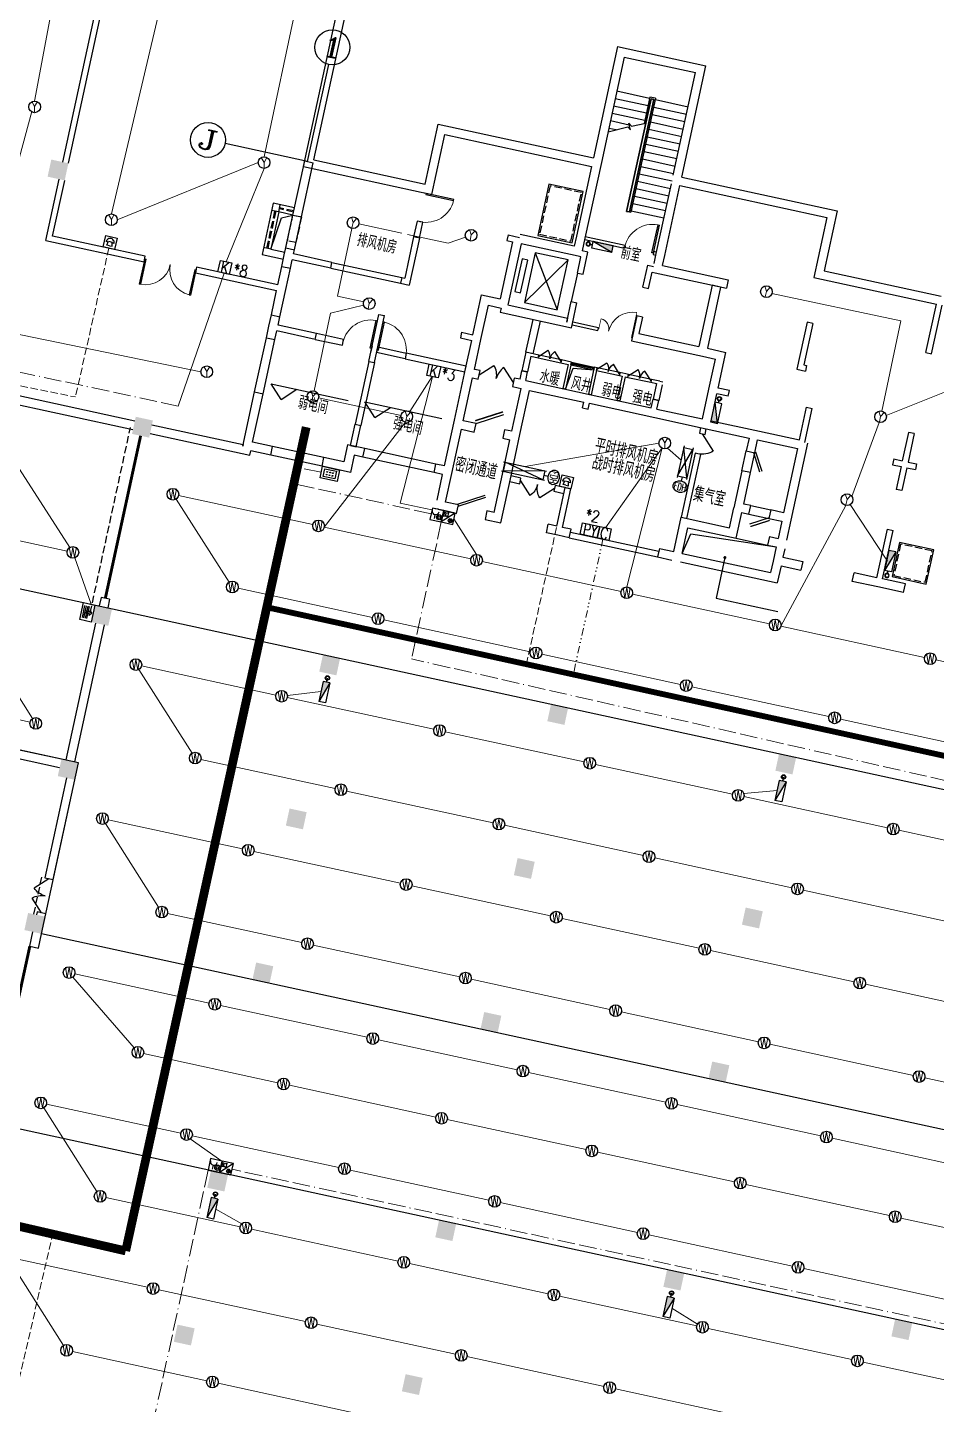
# Model space of a CAD drawing. Extents: x 791398 to 2325386, y -987887 to -518217.
# Drawn here: x 1588708 to 1619868, y -722000 to -674813 of the extents above; entities that cross this region are included whole.
import ezdxf
from ezdxf.enums import TextEntityAlignment as Align

# ---------------------------------------------------------------- set-up
doc = ezdxf.new("R2010")
doc.units = 0
doc.header["$LTSCALE"] = 1000
doc.header["$MEASUREMENT"] = 0
for name, pattern in [('ACAD_ISO11W100', [33.5, 12, -3, 12, -3, 0.5, -3]), ('BORDER', [1.75, 0.5, -0.25, 0.5, -0.25, 0, -0.25]), ('DASH', [0.35, 0.25, -0.1]), ('DASHEDX2', [1.5, 1, -0.5]), ('DIVIDE2', [0.625, 0.25, -0.125, 0, -0.125, 0, -0.125]), ('常规', [10, 10, 0])]:
    doc.linetypes.add(name, pattern=pattern)
for name, color, linetype in [('AXIS', 3, 'Continuous'), ('AXIS_TEXT', 7, 'Continuous'), ('COLUMN', 9, 'Continuous'), ('DIM_ELEV', 3, 'Continuous'), ('DIM_LEAD', 3, 'Continuous'), ('JPS-X', 1, 'BORDER'), ('JPS-XHS', 7, 'Continuous'), ('K-排风', 2, 'Continuous'), ('K-防火阀', 7, 'Continuous'), ('LVTRY', 6, 'Continuous'), ('PS房间字', 3, 'Continuous'), ('RD-equip', 3, 'Continuous'), ('RD-text', 4, 'Continuous'), ('STAIR', 9, 'Continuous'), ('STAIRS', 9, 'Continuous'), ('WALL', 8, 'Continuous'), ('WINDOW', 8, 'Continuous'), ('ZS封堵', 40, 'Continuous'), ('ZS房间字', 6, 'Continuous')]:
    doc.layers.add(name, color=color, linetype=linetype)
doc.layers.add('RD-line', color=2, linetype='Continuous', lineweight=0)
doc.styles.add('_TCH_AXIS', font='COMPLEX', dxfattribs={"bigfont": 'GBCBIG'})
doc.styles.add('_TCH_DIM', font='SIMPLEX', dxfattribs={"bigfont": 'GBCBIG'})
doc.styles.add('COMPLEX', font='COMPLEX')
doc.styles.add('FS1', font='txt4', dxfattribs={"width": 0.8, "bigfont": 'fstxt'})
doc.styles.add('K-KHZ', font='tjromans.shx', dxfattribs={"width": 0.8, "bigfont": 'tjhztxt.shx'})
doc.styles.get("Standard").update_dxf_attribs({"font": 'gbenor.shx', "bigfont": 'gbcbig.shx'})
doc.styles.add('TEXT', font='tjromans.shx', dxfattribs={"width": 0.8, "height": 400, "bigfont": 'tjhztxt.shx'})

# ---------------------------------------------------------------- blocks, each defined once
blk = doc.blocks.new('DXHS')
at = {"layer": 'JPS-XHS'}
blk.add_hatch(color=256, dxfattribs=at).paths.add_polyline_path([(-350, 240), (-350, 0), (350, 0)])
at = {"layer": 'JPS-XHS', "linetype": 'Continuous'}
for p, q in [((-350, 240), (-350, 0)), ((-350, 240), (350, 240)), ((-350, 0), (350, 0)), ((350, 240), (350, 0))]:
    blk.add_line(p, q, dxfattribs=at)
at = {"layer": 'JPS-XHS'}
blk.add_line((-350, 240), (350, 0), dxfattribs=at)
blk = doc.blocks.new('FF')
at = {"linetype": 'Continuous'}
for radius in [75, 60]:
    blk.add_circle((0, 0), radius, dxfattribs=at)
blk = doc.blocks.new('xxhhsss')
at = {"layer": 'JPS-X', "const_width": 50}
for points in [[(133799, 1086), (133831, 1232)], [(149435, -2309), (149467, -2162)], [(129959, -16602), (129991, -16456)], [(145595, -19997), (145627, -19850)]]:
    blk.add_lwpolyline(points, dxfattribs=at)
at = {"layer": 'JPS-X', "rotation": 257.7513756366785}
for p in [(133831, 1232), (149467, -2162), (129991, -16456), (145627, -19850)]:
    blk.add_blockref('FF', p, dxfattribs=at)
at = {"layer": 'JPS-XHS', "rotation": 257.7513756366785}
for p in [(133608, 769), (149244, -2625), (129768, -16919), (145404, -20313)]:
    blk.add_blockref('DXHS', p, dxfattribs=at)
blk = doc.blocks.new('_FZH')
blk.add_solid([(-0.5, -0.5), (0.5, -0.5), (-0.5, 0.5), (0.5, 0.5)])
blk = doc.blocks.new('$DorLib2D$00000116')
at = {"color": 0}
for p, q in [((-0.5, 0), (-0.146, 0.354)), ((0.5, 0), (0.146, 0.354))]:
    blk.add_line(p, q, dxfattribs=at)
for centre, start, end in [((-0.5, 0), 0, 45), ((0.5, 0), 135, 180)]:
    blk.add_arc(centre, 0.5, start, end, dxfattribs=at)
blk = doc.blocks.new('$WINLIB2D$00000001')
for p, q in [((-0.5, 0.5), (0.5, 0.5)), ((-0.5, 0.5), (-0.5, -0.5)), ((0.5, 0.167), (-0.5, 0.167)), ((0.5, -0.5), (0.5, 0.5)), ((0.5, -0.167), (-0.5, -0.167)), ((-0.5, -0.5), (0.5, -0.5))]:
    blk.add_line(p, q)
blk = doc.blocks.new('$DorLib2D$00000001')
for p, q in [((0.45, 0.975), (0.5, 0.975)), ((0.45, 0), (0.45, 0.975)), ((0.5, 0), (0.5, 0.975)), ((0.5, 0), (0.45, 0))]:
    blk.add_line(p, q)
at = {"lineweight": 13}
blk.add_arc((0.475, 0), 0.975, 91.4693, 180, dxfattribs=at)
blk = doc.blocks.new('$DorLib2D$00000025')
at = {"const_width": 0.02}
for points in [[(0.481, -0.001), (0.481, 0.691)], [(-0.481, 0.001), (-0.481, 0.308)]]:
    blk.add_lwpolyline(points, dxfattribs=at)
at = {"lineweight": 13}
for centre, radius, start, end in [((0.505, -0.002), 0.699, 91.9397, 179.7238), ((-0.501, 0.003), 0.307, 359.7899, 85.7508)]:
    blk.add_arc(centre, radius, start, end, dxfattribs=at)
blk = doc.blocks.new('_AXISO')
blk.add_circle((0, 0), 0.5)
at = {"layer": 'AXIS_TEXT', "style": 'COMPLEX', "width": 1.041667}
blk.add_attdef('A', text='', height=0.56, dxfattribs=at).set_placement((-0.25, -0.28), (0.25, -0.28), align=Align.FIT)
blk = doc.blocks.new('$DorLib2D$00000190')
at = {"color": 0}
blk.add_line((-0.5, 0.187), (0.366, 0.687), dxfattribs=at)
at = {"color": 0, "const_width": 0.0625}
blk.add_lwpolyline([(-0.562, 0.296), (0.304, 0.796)], dxfattribs=at)
blk = doc.blocks.new('$DorLib2D$00000180')
at = {"color": 0}
for p, q in [((-0.557, 0.242), (0.309, 0.742)), ((-0.5, 0.143), (0.366, 0.643))]:
    blk.add_line(p, q, dxfattribs=at)
blk = doc.blocks.new('$DorLib2D$00000114')
at = {"color": 0}
blk.add_line((0.5, 0), (-0.207, 0.707), dxfattribs=at)
blk.add_arc((0.5, 0), 1, 135, 180, dxfattribs=at)
blk = doc.blocks.new('$DorLib2D$00000191')
at = {"color": 0}
blk.add_line((-0.5, 0.15), (0.366, 0.65), dxfattribs=at)
at = {"color": 0, "const_width": 0.05}
blk.add_lwpolyline([(-0.55, 0.237), (0.316, 0.737)], dxfattribs=at)
blk = doc.blocks.new('$DorLib2D$00000179')
at = {"color": 0}
for p, q in [((-0.54, 0.169), (0.326, 0.669)), ((-0.5, 0.1), (0.366, 0.6))]:
    blk.add_line(p, q, dxfattribs=at)
blk = doc.blocks.new('$DorLib2D$00000002')
for p, q in [((-0.5, 0), (-0.5, 0.4875)), ((-0.475, 0.4875), (-0.5, 0.4875)), ((-0.475, 0), (-0.475, 0.4875)), ((0.475, 0), (0.475, 0.4875)), ((0.475, 0.4875), (0.5, 0.4875)), ((0.5, 0), (0.5, 0.4875)), ((-0.5, 0), (-0.475, 0)), ((0.5, 0), (0.475, 0))]:
    blk.add_line(p, q)
at = {"lineweight": 13}
for centre, start, end in [((-0.4875, 0), 0, 88.53072), ((0.4875, 0), 91.46928, 180)]:
    blk.add_arc(centre, 0.4875, start, end, dxfattribs=at)
blk = doc.blocks.new('yy')
at = {"layer": 'RD-equip'}
blk.add_circle((0, 0), 200, dxfattribs=at)
at = {"layer": 'RD-equip', "color": 4, "style": 'FS1', "width": 0.8}
blk.add_attdef('Y', text='', height=360, dxfattribs=at).set_placement((0, 0), align=Align.MIDDLE)
blk = doc.blocks.new('sadadfadsada')
for p, q in [((-400, 400), (-400, 0)), ((0, 400), (-400, 400)), ((-400, 0), (0, 0)), ((-268, 200), (-268, 60)), ((400, 400), (0, 400)), ((400, 400), (0, 0)), ((0, 400), (0, 0)), ((0, 0), (0, 400)), ((0, 0), (400, 0)), ((33, 346, 0), (33, 226, 0)), ((92, 346, 0), (33, 346, 0)), ((33, 226, 0), (92, 226, 0)), ((92, 326, 0), (172, 366, 0)), ((92, 226, 0), (92, 346, 0)), ((172, 206, 0), (92, 246, 0)), ((172, 366, 0), (172, 206, 0)), ((242, 159), (338, 64)), ((242, 64), (338, 159)), ((400, 0), (400, 400))]:
    blk.add_line(p, q)
for centre, radius in [((-109, 144), 90.3), ((-109, 144), 45.2), ((290, 111), 67.6)]:
    blk.add_circle(centre, radius)
blk.add_arc((-268, 320), 120, 180, 0)
at = {"flags": 9}
for p in [(-200, 400), (200, 400)]:
    blk.add_attdef('A', p, '', height=0.008, dxfattribs=at)
blk = doc.blocks.new('adfarq2daasdfwqdf')
at = {"color": 4}
for p, q in [((-73, 0), (-139, 0)), ((-94, -112), (-67, 29)), ((-67, 29), (62, 29)), ((94, -112), (62, 29)), ((139, 0), (71, 0)), ((0, -112), (-94, -112)), ((0, -112), (94, -112))]:
    blk.add_line(p, q, dxfattribs=at)
blk.add_ellipse((0, 0), major_axis=(98.3, 98.3), ratio=1, start_param=5.497787, end_param=8.63938, dxfattribs=at)
at = {"layer": 'RD-equip'}
blk.add_lwpolyline([(-201, 200), (199, 200), (199, -200), (-201, -200)], close=True, dxfattribs=at)
blk = doc.blocks.new('FHJL')
at = {"layer": 'RD-equip', "color": 4}
for p, q in [((-212, 331), (210, 331)), ((-212, 274), (210, 274)), ((-212, 221), (210, 221)), ((-212, 168), (210, 168)), ((-97, 120), (-31, 120)), ((0, 43), (-97, 120)), ((-31, 120), (-31, 293)), ((0, 43), (97, 120)), ((31, 120), (31, 293)), ((97, 120), (31, 120))]:
    blk.add_line(p, q, dxfattribs=at)
at = {"layer": 'RD-equip'}
blk.add_lwpolyline([(300, 400), (300, 0), (-300, 0), (-300, 400)], close=True, dxfattribs=at)
blk = doc.blocks.new('YYYY')
at = {"layer": 'RD-equip'}
blk.add_blockref('yy', (0, 0), dxfattribs=at).add_auto_attribs({'Y': 'Y'})
blk = doc.blocks.new('KZMK')
at = {"layer": 'RD-equip'}
blk.add_lwpolyline([(-200, 400), (200, 400), (200, 0), (-200, 0)], close=True, dxfattribs=at)
at = {"layer": 'RD-equip', "color": 4, "style": 'FS1', "width": 0.8}
blk.add_attdef('C', text='', height=400, dxfattribs=at).set_placement((0, 200), align=Align.MIDDLE)
blk = doc.blocks.new('FI1000K')
at = {"layer": 'K-防火阀'}
for p, q in [((0, -50), (0, 1050)), ((320, 1000), (0, 0)), ((0, 1000), (320, 0)), ((0, 1000), (320, 1000)), ((160, 1000), (160, 1150)), ((320, -50), (320, 1050)), ((0, 0), (320, 0))]:
    blk.add_line(p, q, dxfattribs=at)
at = {"layer": 'K-防火阀', "const_width": 25}
blk.add_lwpolyline([(148, 500, 1), (172, 500, 1)], format="xyb", close=True, dxfattribs=at)
at = {"layer": 'K-防火阀'}
blk.add_ellipse((160, 1340), major_axis=(255, 0), ratio=0.74203, dxfattribs=at)
at = {"layer": 'K-防火阀', "style": 'K-KHZ', "width": 0.65, "flags": 4}
blk.add_attdef('F', text='', height=250, dxfattribs=at).set_placement((160, 1220), align=Align.CENTER)
blk = doc.blocks.new('FI1400K')
at = {"layer": 'K-防火阀'}
for p, q in [((0, -50), (0, 1450)), ((160, 1400), (160, 1550)), ((320, -50), (320, 1450)), ((320, 1400), (0, 0)), ((0, 1400), (320, 0)), ((0, 1400), (320, 1400)), ((0, 0), (320, 0))]:
    blk.add_line(p, q, dxfattribs=at)
at = {"layer": 'K-防火阀', "const_width": 25}
blk.add_lwpolyline([(148, 705, 1), (172, 705, 1)], format="xyb", close=True, dxfattribs=at)
at = {"layer": 'K-防火阀'}
blk.add_ellipse((160, 1740), major_axis=(255, 0), ratio=0.74203, dxfattribs=at)
at = {"layer": 'K-防火阀', "style": 'K-KHZ', "width": 0.65, "flags": 4}
blk.add_attdef('F', text='', height=250, dxfattribs=at).set_placement((160, 1620), align=Align.CENTER)
blk = doc.blocks.new('dafsdgdgdfgh')
at = {"layer": 'RD-equip'}
blk.add_lwpolyline([(300, 400), (300, 0), (-300, 0), (-300, 400)], close=True, dxfattribs=at)
at = {"layer": 'RD-text'}
for points in [[(200, 333), (200, 67), (-200, 67), (-200, 333)], [(-113, 257), (-87, 257), (-87, 237), (-113, 237)], [(-113, 163), (-87, 163), (-87, 143), (-113, 143)], [(-13, 257), (13, 257), (13, 237), (-13, 237)], [(-13, 163), (13, 163), (13, 143), (-13, 143)], [(87, 257), (113, 257), (113, 237), (87, 237)], [(87, 163), (113, 163), (113, 143), (87, 143)]]:
    blk.add_lwpolyline(points, close=True, dxfattribs=at)

msp = doc.modelspace()

# ---------------------------------------------------------------- linework, layer by layer
msp.add_line((1613004, -692315), (1614079, -692548))
msp.add_line((1613004, -692315), (1614079, -692548))
msp.add_lwpolyline([(1611152, -692834), (1611443, -692168), (1614372, -692612)])
msp.add_lwpolyline([(1611152, -692834), (1611443, -692168), (1614372, -692612)])
at = {"layer": 'AXIS'}
for q in [(1599032, -676074), (1595483, -678790)]:
    msp.add_line((1598309, -679403), q, dxfattribs=at)
at = {"layer": 'DIM_ELEV'}
for p, q in [((1597407, -687555), (1597063, -687019)), ((1597063, -687019), (1599702, -687592)), ((1597407, -687555), (1597943, -687210)), ((1600613, -688175), (1600268, -687640)), ((1600268, -687640), (1602907, -688212)), ((1600613, -688175), (1601148, -687831))]:
    msp.add_line(p, q, dxfattribs=at)
at = {"layer": 'DIM_LEAD'}
for p, q in [((1612614, -692975), (1612311, -694370)), ((1612311, -694370), (1614431, -694830))]:
    msp.add_line(p, q, dxfattribs=at)
at = {"layer": 'DIM_LEAD', "const_width": 50}
msp.add_lwpolyline([(1612624, -692952, 1), (1612604, -692998, 1)], format="xyb", close=True, dxfattribs=at)
at = {"layer": 'JPS-X', "const_width": 50}
for points in [[(1608002, -682244), (1608075, -682260)], [(1612410, -687606), (1612394, -687680)], [(1618187, -693517), (1618203, -693443)]]:
    msp.add_lwpolyline(points, dxfattribs=at)
at = {"layer": 'LVTRY'}
msp.add_lwpolyline([(1607155, -687207), (1607411, -686489), (1608117, -686546)], dxfattribs=at)
at = {"layer": 'RD-equip'}
msp.add_lwpolyline([(1607738, -691785), (1608324, -691913), (1608239, -692304), (1607654, -692176)], close=True, dxfattribs=at)
at = {"layer": 'RD-line'}
for p, q in [((1588952, -677331), (1590614, -668447)), ((1596816, -679241), (1598405, -671748)), ((1593181, -674414), (1591582, -681199)), ((1586916, -684822), (1588859, -677692)), ((1591782, -681399), (1596616, -679441)), ((1596816, -679641), (1595514, -682838)), ((1595444, -683232), (1593875, -687788)), ((1594653, -686609), (1587112, -685063)), ((1602592, -686780), (1601487, -691107)), ((1618144, -688104), (1621276, -686859)), ((1598881, -691933), (1601667, -688340)), ((1617908, -688346), (1616965, -690880)), ((1605762, -689852), (1610355, -689053)), ((1610462, -689214), (1608520, -691955)), ((1609249, -693984), (1610462, -689214)), ((1610652, -689227), (1611110, -689637)), ((1588331, -689788), (1590154, -692631)), ((1593798, -690975), (1595620, -693818)), ((1598490, -691849), (1593885, -690849)), ((1601487, -691107), (1602573, -691342)), ((1616759, -691189), (1614534, -695332)), ((1618189, -693105), (1616910, -691160)), ((1590067, -692757), (1585329, -691728)), ((1603326, -691646), (1604101, -692867)), ((1603905, -693024), (1598881, -691933)), ((1590895, -694575), (1590329, -692988)), ((1609053, -694142), (1604296, -693109)), ((1595924, -694028), (1600529, -695028)), ((1614143, -695247), (1609444, -694227)), ((1600920, -695113), (1605944, -696204)), ((1619458, -696401), (1614534, -695332)), ((1588882, -698494), (1587063, -695627)), ((1606335, -696289), (1611092, -697321)), ((1592529, -696814), (1594348, -699681)), ((1597223, -697687), (1592617, -696688)), ((1624773, -697554), (1619849, -696485)), ((1611483, -697406), (1616182, -698426)), ((1588794, -698620), (1584056, -697592)), ((1602638, -698863), (1597614, -697772)), ((1598767, -697564), (1597617, -697705)), ((1616573, -698511), (1621496, -699580)), ((1607786, -699980), (1603029, -698948)), ((1594651, -699892), (1599256, -700892)), ((1612876, -701086), (1608176, -700065)), ((1599647, -700977), (1604671, -702067)), ((1614402, -700958), (1613261, -701065)), ((1618190, -702239), (1613267, -701170)), ((1591384, -702091), (1593202, -704958)), ((1596077, -702964), (1591472, -701965)), ((1605062, -702152), (1609819, -703185)), ((1623505, -703393), (1618581, -702324)), ((1601492, -704140), (1596468, -703049)), ((1610210, -703270), (1614909, -704290)), ((1606640, -705258), (1601883, -704225)), ((1615300, -704375), (1620224, -705444)), ((1593505, -705169), (1598110, -706169)), ((1611730, -706363), (1607031, -705342)), ((1598501, -706254), (1603525, -707344)), ((1617045, -707516), (1612121, -706447)), ((1590326, -707242), (1594932, -708242)), ((1590261, -707351), (1592360, -709780)), ((1603916, -707429), (1608673, -708462)), ((1622360, -708670), (1617436, -707601)), ((1595322, -708326), (1600346, -709417)), ((1609064, -708547), (1613763, -709567)), ((1600737, -709502), (1605494, -710535)), ((1614154, -709652), (1619078, -710721)), ((1592686, -709974), (1597292, -710974)), ((1605885, -710620), (1610585, -711640)), ((1597683, -711059), (1602707, -712150)), ((1619469, -710806), (1624393, -711875)), ((1589269, -711833), (1591087, -714700)), ((1589357, -711707), (1593962, -712706)), ((1610975, -711725), (1615899, -712793)), ((1603097, -712234), (1607854, -713267)), ((1595374, -713660), (1594288, -712901)), ((1594353, -712791), (1599377, -713882)), ((1616290, -712878), (1621214, -713947)), ((1608245, -713352), (1612945, -714372)), ((1599768, -713967), (1604525, -714999)), ((1613336, -714457), (1618259, -715526)), ((1591390, -714911), (1595995, -715911)), ((1595161, -715302), (1596051, -715810)), ((1604916, -715084), (1609615, -716105)), ((1618650, -715611), (1623574, -716680)), ((1596386, -715995), (1601410, -717086)), ((1610006, -716189), (1614930, -717258)), ((1588123, -717110), (1589942, -719977)), ((1588211, -716984), (1592817, -717983)), ((1601801, -717171), (1606558, -718204)), ((1615321, -717343), (1620245, -718412)), ((1593208, -718068), (1598232, -719159)), ((1606949, -718289), (1611648, -719309)), ((1610797, -718697), (1611674, -719245)), ((1598622, -719244), (1603379, -720277)), ((1612039, -719394), (1616963, -720463)), ((1590244, -720188), (1594850, -721188)), ((1603770, -720361), (1608470, -721382)), ((1617354, -720547), (1622278, -721616)), ((1595241, -721273), (1600265, -722363)), ((1608861, -721466), (1613784, -722535))]:
    msp.add_line(p, q, dxfattribs=at)
at = {"layer": 'RD-line', "ltscale": 2}
for p, q in [((1599824, -681698), (1599332, -684015)), ((1600063, -681545), (1601539, -681858)), ((1601735, -681900), (1603132, -682197)), ((1603132, -682197), (1603727, -681995)), ((1600233, -684207), (1599332, -684015)), ((1614229, -683925), (1618650, -684865)), ((1598532, -687265), (1599098, -684605)), ((1599098, -684605), (1600228, -684322)), ((1617993, -687955), (1618650, -684865)), ((1602581, -686777), (1601809, -687972)), ((1601513, -688103), (1598686, -687502))]:
    msp.add_line(p, q, dxfattribs=at)
at = {"layer": 'RD-line', "linetype": 'ACAD_ISO11W100', "ltscale": 0.05}
for p, q in [((1593875, -687788), (1570372, -682736)), ((1598778, -690045), (1597960, -689887)), ((1602544, -691476), (1597838, -690445)), ((1602893, -691757), (1601874, -696450)), ((1630053, -702872), (1601874, -696450)), ((1626213, -720560), (1595723, -713941)), ((1594899, -713966), (1592480, -725107))]:
    msp.add_line(p, q, dxfattribs=at)
at = {"layer": 'RD-line', "linetype": 'DASH'}
for p, q in [((1591495, -682375), (1590351, -687473)), ((1579547, -685309), (1590351, -687473)), ((1607139, -690581), (1605812, -696631)), ((1585833, -732382), (1589569, -716161))]:
    msp.add_line(p, q, dxfattribs=at)
at = {"layer": 'RD-line', "linetype": 'DIVIDE2'}
msp.add_line((1608435, -692346), (1607418, -696983), dxfattribs=at)
at = {"layer": 'RD-line', "linetype": 'DASHEDX2'}
for points, const_width in [([(1598262, -688507), (1592073, -716738)], 300), ([(1647233, -705712), (1596909, -694679)], 200), ([(1542901, -705412), (1592073, -716738)], 300)]:
    msp.add_lwpolyline(points, dxfattribs=dict(at, const_width=const_width))
at = {"layer": 'STAIR'}
for p, q in [((1610035, -677241), (1608911, -676998)), ((1609924, -677750), (1608800, -677506)), ((1609979, -677496), (1608856, -677252)), ((1610241, -677235), (1609392, -681144)), ((1610045, -677193), (1609848, -678100)), ((1610241, -677235), (1610045, -677193)), ((1610175, -677538), (1611299, -677782)), ((1610230, -677284), (1611354, -677528)), ((1609338, -678155), (1608690, -678014)), ((1609869, -678004), (1608745, -677760)), ((1610065, -678046), (1611188, -678290)), ((1610120, -677792), (1611244, -678036)), ((1608608, -678391), (1609292, -678218)), ((1608883, -678322), (1608635, -678268)), ((1609292, -678218), (1609379, -678320)), ((1609322, -678087), (1609409, -678189)), ((1609379, -678320), (1609322, -678087)), ((1609409, -678189), (1609902, -678088)), ((1610009, -678300), (1611133, -678544)), ((1609899, -678808), (1611023, -679052)), ((1609954, -678554), (1611078, -678798)), ((1609789, -679317), (1610913, -679561)), ((1609844, -679062), (1610968, -679306)), ((1609678, -679825), (1610802, -680069)), ((1609734, -679571), (1610857, -679815)), ((1609568, -680333), (1610692, -680577)), ((1609623, -680079), (1610747, -680323)), ((1609458, -680841), (1610582, -681085)), ((1609513, -680587), (1610637, -680831)), ((1609343, -681133), (1609392, -681144)), ((1609403, -681095), (1610526, -681339)), ((1605742, -684240), (1607237, -682774)), ((1606114, -682530), (1606866, -684484)), ((1607558, -683227), (1607346, -684205)), ((1606047, -685995), (1606291, -684871)), ((1601650, -686166), (1600673, -685954)), ((1600716, -685758), (1601693, -685970)), ((1607014, -686205), (1606232, -686035)), ((1606211, -686133), (1606993, -686302)), ((1608215, -686568), (1608996, -686737)), ((1609018, -686640), (1608236, -686470)), ((1609290, -686801), (1610071, -686971)), ((1610093, -686873), (1609311, -686703))]:
    msp.add_line(p, q, dxfattribs=at)
for points in [[(1607756, -680431), (1606583, -680176), (1606202, -681935), (1607374, -682190)], [(1605611, -683905), (1605855, -682781), (1605659, -682738), (1605415, -683862)], [(1606866, -684484), (1607237, -682774), (1606114, -682530), (1605742, -684240)], [(1618602, -692455), (1618347, -693628), (1619520, -693883), (1619775, -692710)]]:
    msp.add_lwpolyline(points, close=True, dxfattribs=at)
at = {"layer": 'STAIR', "linetype": 'DASH'}
for points in [[(1607697, -680469), (1606622, -680236), (1606261, -681897), (1607336, -682130)], [(1597808, -681239), (1598101, -681302), (1597910, -682182), (1597617, -682118)], [(1618640, -692515), (1618407, -693590), (1619482, -693823), (1619715, -692748)]]:
    msp.add_lwpolyline(points, close=True, dxfattribs=at)
at = {"layer": 'STAIR'}
for points in [[(1597044, -682403), (1597410, -681335), (1597808, -681239)], [(1606047, -685995), (1605793, -685940), (1606037, -684816)]]:
    msp.add_lwpolyline(points, dxfattribs=at)
at = {"layer": 'STAIRS'}
msp.add_lwpolyline([(1567565, -689511), (1638072, -704818), (1635654, -715958), (1589186, -705870), (1590459, -700007), (1577364, -697164), (1576091, -703027), (1534314, -693958), (1535439, -688780), (1541080, -690220), (1540338, -693127), (1549639, -695501), (1550381, -692594), (1559392, -694895), (1560506, -690535), (1561087, -690683), (1561711, -688240), (1567565, -689511)], dxfattribs=at)
msp.add_lwpolyline([(1505551, -694569), (1505423, -695156), (1505344, -695138), (1505344, -705576), (1505551, -705621), (1505423, -706207), (1631814, -733646), (1634232, -722506)], close=True, dxfattribs=at)
at = {"layer": 'WALL'}
for p, q in [((1598526, -679348), (1601496, -665666)), ((1598169, -679577), (1601118, -665994)), ((1589914, -679422), (1591484, -672191)), ((1590109, -679465), (1591679, -672233)), ((1608936, -675468), (1608108, -679279)), ((1608936, -675468), (1611965, -676126)), ((1609165, -675825), (1608380, -679441)), ((1609165, -675825), (1611608, -676355)), ((1611138, -679937), (1611965, -676126)), ((1611672, -676062), (1611672, -676062)), ((1611965, -676126), (1611965, -676126)), ((1610845, -679873), (1611608, -676355)), ((1609245, -681112), (1610083, -677252)), ((1610083, -677252), (1609245, -681112)), ((1609343, -681133), (1610181, -677273)), ((1610181, -677273), (1609343, -681133)), ((1610083, -677252), (1610181, -677273)), ((1610181, -677273), (1610083, -677252)), ((1602337, -680175), (1602782, -678123)), ((1602566, -680532), (1603012, -678480)), ((1602782, -678123), (1608108, -679279)), ((1603012, -678480), (1608045, -679572)), ((1597808, -681239), (1598211, -679382)), ((1598101, -681302), (1598505, -679446)), ((1598211, -679382), (1598505, -679446)), ((1598526, -679348), (1602337, -680175)), ((1608380, -679441), (1607818, -682030)), ((1608402, -679343), (1608402, -679343)), ((1598169, -679577), (1602566, -680532)), ((1608045, -679572), (1607525, -681967)), ((1608338, -679636), (1608338, -679636)), ((1610845, -679873), (1610845, -679873)), ((1611138, -679937), (1616464, -681093)), ((1589330, -682110), (1589787, -680009)), ((1589568, -681957), (1589982, -680051)), ((1610261, -682561), (1610781, -680166)), ((1610554, -682624), (1611074, -680230)), ((1610781, -680166), (1610781, -680166)), ((1611074, -680230), (1616107, -681323)), ((1602273, -680468), (1602469, -680511)), ((1597564, -682362), (1597808, -681239)), ((1597808, -681239), (1598101, -681302)), ((1597857, -682426), (1598101, -681302)), ((1609245, -681112), (1609343, -681133)), ((1609343, -681133), (1609245, -681112)), ((1616107, -681323), (1615661, -683375)), ((1616464, -681093), (1616018, -683145)), ((1602061, -681446), (1601944, -681983)), ((1602257, -681488), (1602061, -681446)), ((1602140, -682026), (1602257, -681488)), ((1589330, -682110), (1592702, -682842)), ((1592744, -682646), (1589568, -681957)), ((1601944, -681983), (1601637, -683400)), ((1602140, -682026), (1601790, -683638)), ((1602140, -682026), (1601944, -681983)), ((1605335, -682156), (1604911, -684111)), ((1605182, -681918), (1605139, -682114)), ((1605139, -682114), (1605335, -682156)), ((1605182, -681918), (1605573, -682003)), ((1605628, -682220), (1605183, -684272)), ((1607451, -682309), (1605594, -681906)), ((1607583, -682644), (1605628, -682220)), ((1607525, -681967), (1607451, -682309)), ((1607818, -682030), (1607723, -682470)), ((1607808, -682079), (1609176, -682376)), ((1609197, -682278), (1607829, -681981)), ((1609176, -682376), (1609197, -682278)), ((1592702, -682842), (1592744, -682646)), ((1597426, -682998), (1597511, -682607)), ((1597511, -682607), (1597564, -682362)), ((1597564, -682362), (1597857, -682426)), ((1597720, -683061), (1597783, -682768)), ((1599102, -683055), (1597783, -682768)), ((1597826, -682573), (1597857, -682426)), ((1599145, -682859), (1597826, -682573)), ((1607558, -683227), (1607680, -682665)), ((1607680, -682665), (1607583, -682644)), ((1607918, -682512), (1607723, -682470)), ((1607754, -683270), (1607918, -682512)), ((1610174, -682491), (1610153, -682588)), ((1610153, -682588), (1610251, -682610)), ((1610272, -682512), (1610174, -682491)), ((1610187, -682903), (1610261, -682561)), ((1610480, -682966), (1610554, -682624)), ((1594503, -683028), (1594461, -683224)), ((1594461, -683224), (1597246, -683828)), ((1597288, -683633), (1594503, -683028)), ((1597288, -683633), (1597426, -682998)), ((1597426, -682998), (1597720, -683061)), ((1597560, -683794), (1597720, -683061)), ((1599102, -683055), (1599145, -682859)), ((1599102, -683055), (1601497, -683574)), ((1599145, -682859), (1601539, -683379)), ((1607558, -683227), (1607754, -683270)), ((1609806, -683715), (1609970, -682958)), ((1609970, -682958), (1610166, -683000)), ((1610001, -683758), (1610123, -683196)), ((1610123, -683196), (1610123, -683196)), ((1610123, -683196), (1610221, -683217)), ((1610187, -682903), (1610187, -682903)), ((1610221, -683217), (1612664, -683747)), ((1610480, -682966), (1612728, -683454)), ((1616018, -683145), (1620025, -684015)), ((1601539, -683379), (1601497, -683574)), ((1601497, -683574), (1601790, -683638)), ((1601539, -683379), (1601637, -683400)), ((1609806, -683715), (1610001, -683758)), ((1612176, -683641), (1611719, -685742)), ((1612469, -683705), (1612013, -685806)), ((1612469, -683705), (1612176, -683641)), ((1612728, -683454), (1612664, -683747)), ((1615661, -683375), (1619864, -684287)), ((1597066, -684659), (1597246, -683828)), ((1597359, -684723), (1597560, -683794)), ((1603978, -685341), (1604275, -683973)), ((1604275, -683973), (1604911, -684111)), ((1607192, -684913), (1607346, -684205)), ((1607346, -684205), (1607542, -684247)), ((1596981, -685050), (1597066, -684659)), ((1597066, -684659), (1597359, -684723)), ((1600403, -686253), (1600753, -684641)), ((1600599, -686296), (1600949, -684683)), ((1600753, -684641), (1600949, -684683)), ((1604250, -685502), (1604505, -684330)), ((1604505, -684330), (1604945, -684425)), ((1604945, -684425), (1604913, -684572)), ((1604913, -684572), (1607356, -685102)), ((1605183, -684272), (1605172, -684321)), ((1605172, -684321), (1607224, -684767)), ((1607388, -684956), (1607542, -684247)), ((1619503, -685948), (1619864, -684287)), ((1619698, -685991), (1620059, -684330)), ((1596896, -685441), (1596981, -685050)), ((1597295, -685016), (1597359, -684723)), ((1598614, -685302), (1597295, -685016)), ((1607224, -684767), (1607192, -684913)), ((1607356, -685102), (1607388, -684956)), ((1607377, -685004), (1608257, -685195)), ((1608278, -685098), (1607398, -684907)), ((1608257, -685195), (1608278, -685098)), ((1609594, -684693), (1609408, -685548)), ((1609789, -684735), (1609594, -684693)), ((1609789, -684735), (1609667, -685297)), ((1615430, -684911), (1615080, -686523)), ((1615626, -684953), (1615318, -686370)), ((1615626, -684953), (1615430, -684911)), ((1596493, -687297), (1596896, -685441)), ((1596786, -687361), (1597189, -685504)), ((1596896, -685441), (1597189, -685504)), ((1597189, -685504), (1597253, -685211)), ((1598572, -685498), (1597253, -685211)), ((1598572, -685498), (1598614, -685302)), ((1598572, -685498), (1599500, -685699)), ((1599543, -685504), (1598614, -685302)), ((1599500, -685699), (1599543, -685504)), ((1603587, -685256), (1603545, -685452)), ((1603545, -685452), (1603936, -685536)), ((1603587, -685256), (1603978, -685341)), ((1603724, -686514), (1603936, -685536)), ((1604028, -686528), (1604250, -685502)), ((1609408, -685548), (1611851, -686078)), ((1609429, -685450), (1609451, -685352)), ((1609667, -685297), (1611719, -685742)), ((1600520, -685716), (1600478, -685911)), ((1600716, -685758), (1600673, -685954)), ((1601693, -685970), (1601650, -686166)), ((1603745, -686416), (1601693, -685970)), ((1605793, -685940), (1605655, -686575)), ((1606232, -686035), (1605793, -685940)), ((1605967, -686080), (1605850, -686617)), ((1605967, -686080), (1606211, -686133)), ((1606211, -686133), (1606232, -686035)), ((1611851, -686078), (1612291, -686174)), ((1612013, -685806), (1612648, -685944)), ((1612383, -687166), (1612648, -685944)), ((1619503, -685948), (1619698, -685991)), ((1600403, -686253), (1599937, -688403)), ((1600599, -686296), (1600132, -688446)), ((1600403, -686253), (1600599, -686296)), ((1601650, -686166), (1603703, -686611)), ((1603342, -688273), (1603724, -686514)), ((1603703, -686611), (1603745, -686416)), ((1604223, -686571), (1604028, -686528)), ((1604159, -686864), (1604223, -686571)), ((1607014, -686205), (1606993, -686302)), ((1606993, -686302), (1607237, -686356)), ((1607356, -686279), (1607014, -686205)), ((1607237, -686356), (1607057, -687186)), ((1607356, -686279), (1607155, -687207)), ((1607335, -686377), (1607356, -686279)), ((1608138, -686449), (1607936, -687377)), ((1608215, -686568), (1608034, -687398)), ((1608117, -686546), (1608138, -686449)), ((1608236, -686470), (1608138, -686449)), ((1608215, -686568), (1608236, -686470)), ((1612068, -687200), (1612291, -686174)), ((1615080, -686523), (1615373, -686587)), ((1615318, -686370), (1615416, -686391)), ((1615416, -686391), (1615373, -686587)), ((1603646, -688288), (1603964, -686822)), ((1603964, -686822), (1604159, -686864)), ((1605396, -686826), (1605332, -687119)), ((1605591, -686868), (1605396, -686826)), ((1605591, -686868), (1605655, -686575)), ((1605850, -686617), (1605655, -686575)), ((1605655, -686575), (1605850, -686617)), ((1605787, -686910), (1605850, -686617)), ((1605787, -686910), (1608034, -687398)), ((1605787, -686910), (1605787, -686910)), ((1609094, -686759), (1608914, -687589)), ((1609018, -686640), (1608996, -686737)), ((1608996, -686737), (1609094, -686759)), ((1609192, -686780), (1609011, -687610)), ((1609213, -686682), (1609018, -686640)), ((1609192, -686780), (1609290, -686801)), ((1609311, -686703), (1609213, -686682)), ((1609290, -686801), (1609311, -686703)), ((1610093, -686873), (1610071, -686971)), ((1610071, -686971), (1610267, -687013)), ((1610386, -686937), (1610093, -686873)), ((1610267, -687013), (1610150, -687551)), ((1610386, -686937), (1610483, -686958)), ((1587144, -687468), (1592323, -688592)), ((1592387, -688299), (1587208, -687175)), ((1596090, -689154), (1596493, -687297)), ((1596425, -689022), (1596786, -687361)), ((1596493, -687297), (1596786, -687361)), ((1605307, -688648), (1605625, -687182)), ((1605332, -687119), (1605527, -687161)), ((1605527, -687161), (1605625, -687182)), ((1605590, -688761), (1605918, -687246)), ((1605918, -687246), (1607775, -687649)), ((1607155, -687207), (1607057, -687186)), ((1608034, -687398), (1607936, -687377)), ((1608034, -687398), (1610086, -687844)), ((1610462, -687056), (1610346, -687593)), ((1610462, -687056), (1610462, -687056)), ((1611845, -688226), (1612068, -687200)), ((1612139, -688289), (1612340, -687361)), ((1612731, -687446), (1612340, -687361)), ((1612773, -687250), (1612383, -687166)), ((1612731, -687446), (1612773, -687250)), ((1607733, -687845), (1607775, -687649)), ((1607733, -687845), (1607928, -687887)), ((1607928, -687887), (1607971, -687691)), ((1607971, -687691), (1610218, -688179)), ((1609011, -687610), (1608914, -687589)), ((1610086, -687844), (1610150, -687551)), ((1610346, -687593), (1610150, -687551)), ((1610150, -687551), (1610346, -687593)), ((1610282, -687886), (1610346, -687593)), ((1610282, -687886), (1611845, -688226)), ((1615168, -688947), (1615412, -687823)), ((1615353, -689038), (1615607, -687866)), ((1615412, -687823), (1615607, -687866)), ((1592973, -688426), (1596100, -689105)), ((1599778, -689136), (1599937, -688403)), ((1599937, -688403), (1600132, -688446)), ((1599973, -689179), (1600132, -688446)), ((1603002, -689836), (1603342, -688273)), ((1604085, -688383), (1603646, -688288)), ((1604022, -688676), (1604085, -688383)), ((1610218, -688179), (1611977, -688561)), ((1612139, -688289), (1613800, -688650)), ((1592910, -688720), (1596330, -689462)), ((1603253, -690095), (1603582, -688581)), ((1603582, -688581), (1604022, -688676)), ((1605063, -688595), (1604999, -688888)), ((1604999, -688888), (1605243, -688941)), ((1605307, -688648), (1605063, -688595)), ((1605282, -690178), (1605590, -688761)), ((1611782, -688519), (1611739, -688714)), ((1611739, -688714), (1611935, -688757)), ((1611935, -688757), (1611977, -688561)), ((1611977, -688561), (1613443, -688880)), ((1613443, -688880), (1613348, -689319)), ((1613800, -688650), (1615168, -688947)), ((1618909, -688685), (1618697, -689662)), ((1619104, -688727), (1618892, -689704)), ((1619104, -688727), (1618909, -688685)), ((1596100, -689105), (1596090, -689154)), ((1596330, -689462), (1596362, -689316)), ((1597046, -689464), (1596362, -689316)), ((1597109, -689171), (1596425, -689022)), ((1597046, -689464), (1597109, -689171)), ((1598868, -689553), (1597109, -689171)), ((1599680, -689115), (1599553, -689701)), ((1600266, -689242), (1599680, -689115)), ((1599778, -689136), (1599973, -689179)), ((1600203, -689535), (1600266, -689242)), ((1602709, -689773), (1600266, -689242)), ((1604989, -690114), (1605243, -688941)), ((1611591, -689398), (1611114, -691597)), ((1611786, -689441), (1611591, -689398)), ((1613348, -689319), (1613641, -689383)), ((1613641, -689383), (1613736, -688943)), ((1613736, -688943), (1615104, -689240)), ((1615104, -689240), (1614627, -691439)), ((1615451, -689060), (1614878, -691698)), ((1598805, -689846), (1597046, -689464)), ((1598805, -689846), (1598868, -689553)), ((1599782, -690058), (1598805, -689846)), ((1599553, -689701), (1598868, -689553)), ((1599909, -689472), (1599782, -690058)), ((1600203, -689535), (1599909, -689472)), ((1602646, -690066), (1600203, -689535)), ((1602646, -690066), (1602709, -689773)), ((1603002, -689836), (1602709, -689773)), ((1611309, -691640), (1611786, -689441)), ((1618404, -689598), (1618361, -689794)), ((1618361, -689794), (1618654, -689857)), ((1618404, -689598), (1618697, -689662)), ((1618654, -689857), (1618485, -690639)), ((1618892, -689704), (1619185, -689768)), ((1619185, -689768), (1619143, -689963)), ((1602939, -690129), (1602646, -690066)), ((1602748, -691009), (1602939, -690129)), ((1603041, -691073), (1603253, -690095)), ((1603232, -690193), (1603232, -690193)), ((1603296, -689900), (1603296, -689900)), ((1604702, -691433), (1604989, -690114)), ((1604932, -691790), (1605282, -690178)), ((1605624, -690252), (1605282, -690178)), ((1605582, -690447), (1605624, -690252)), ((1613199, -690003), (1612923, -691274)), ((1613492, -690067), (1613199, -690003)), ((1613259, -691142), (1613492, -690067)), ((1618850, -689900), (1618680, -690682)), ((1618850, -689900), (1619143, -689963)), ((1605239, -690373), (1605582, -690447)), ((1606797, -690507), (1606754, -690702)), ((1606754, -690702), (1607096, -690776)), ((1607139, -690581), (1606797, -690507)), ((1606852, -691900), (1607139, -690581)), ((1607048, -691942), (1607334, -690623)), ((1607139, -690581), (1607334, -690623)), ((1618680, -690682), (1618485, -690639)), ((1602748, -691009), (1602748, -691009)), ((1603481, -691168), (1603041, -691073)), ((1603417, -691461), (1603481, -691168)), ((1612775, -691958), (1612923, -691274)), ((1613503, -691195), (1613259, -691142)), ((1613440, -691488), (1613503, -691195)), ((1602684, -691302), (1602684, -691302)), ((1602782, -691323), (1602684, -691302)), ((1602782, -691323), (1603417, -691461)), ((1602977, -691366), (1602977, -691366)), ((1604458, -691380), (1604394, -691673)), ((1604394, -691673), (1604932, -691790)), ((1604702, -691433), (1604458, -691380)), ((1610859, -692770), (1611114, -691597)), ((1611114, -691597), (1611114, -691597)), ((1611114, -691597), (1612775, -691958)), ((1613004, -692315), (1613195, -691435)), ((1613195, -691435), (1613440, -691488)), ((1614187, -691344), (1614124, -691637)), ((1614124, -691637), (1614563, -691732)), ((1614627, -691439), (1614187, -691344)), ((1614563, -691732), (1614436, -692319)), ((1614878, -691698), (1614729, -692382)), ((1606495, -692130), (1606559, -691836)), ((1606886, -692214), (1606495, -692130)), ((1606852, -691900), (1606559, -691836)), ((1607277, -692299), (1606886, -692214)), ((1607341, -692006), (1607048, -691942)), ((1607277, -692299), (1607341, -692006)), ((1607320, -692104), (1610349, -692762)), ((1611050, -691890), (1611050, -691890)), ((1611152, -692834), (1611343, -691954)), ((1611343, -691954), (1613004, -692315)), ((1617827, -693669), (1618188, -692007)), ((1618022, -693711), (1618383, -692050)), ((1618188, -692007), (1618383, -692050)), ((1607277, -692299), (1610307, -692957)), ((1610370, -692664), (1610307, -692957)), ((1610370, -692664), (1610859, -692770)), ((1614143, -692255), (1614079, -692548)), ((1614079, -692548), (1614372, -692612)), ((1614143, -692255), (1614436, -692319)), ((1614372, -692612), (1614266, -693100)), ((1614666, -692675), (1614602, -692968)), ((1614666, -692675), (1614666, -692675)), ((1614729, -692382), (1614729, -692382)), ((1610307, -692957), (1610795, -693063)), ((1610795, -693063), (1610795, -693063)), ((1611088, -693127), (1611088, -693127)), ((1611088, -693127), (1614411, -693848)), ((1611152, -692834), (1614182, -693491)), ((1614266, -693100), (1614182, -693491)), ((1614602, -692968), (1615286, -693117)), ((1615286, -693117), (1615222, -693410)), ((1614538, -693262), (1614411, -693848)), ((1614538, -693262), (1615222, -693410)), ((1616981, -693792), (1617045, -693499)), ((1617827, -693669), (1617045, -693499)), ((1617861, -693983), (1616981, -693792)), ((1618740, -694174), (1617861, -693983)), ((1618804, -693881), (1618022, -693711)), ((1618740, -694174), (1618804, -693881)), ((1591229, -694341), (1591165, -694634)), ((1591522, -694405), (1591229, -694341)), ((1591522, -694405), (1591458, -694698)), ((1591038, -695221), (1590019, -699911)), ((1591331, -695284), (1590313, -699975)), ((1587625, -699391), (1589873, -699879)), ((1587708, -699716), (1589809, -700173)), ((1590039, -700529), (1589296, -703950)), ((1589589, -704013), (1590332, -700593)), ((1589296, -703950), (1589589, -704013)), ((1589042, -705122), (1589020, -705220)), ((1589335, -705186), (1589042, -705122)), ((1589314, -705284), (1589335, -705186)), ((1588787, -706295), (1588893, -705806)), ((1589080, -706359), (1589186, -705870)), ((1588787, -706295), (1589080, -706359))]:
    msp.add_line(p, q, dxfattribs=at)
msp.add_lwpolyline([(1597861, -680994), (1597128, -680835), (1596746, -682594), (1597479, -682753)], dxfattribs=at)
msp.add_lwpolyline([(1597532, -682509), (1597808, -681239), (1597320, -681133), (1597044, -682403)], close=True, dxfattribs=at)
at = {"layer": 'WINDOW', "linetype": 'DASH'}
for p, q in [((1597320, -681133), (1597373, -680888)), ((1597176, -681101), (1596900, -682372)), ((1597217, -681110), (1596941, -682381)), ((1597320, -681133), (1597075, -681080)), ((1597829, -681137), (1597341, -681031)), ((1597838, -681096), (1597350, -680990)), ((1597807, -681238), (1597860, -680994)), ((1597044, -682403), (1596800, -682350))]:
    msp.add_line(p, q, dxfattribs=at)
at = {"layer": 'WINDOW'}
for p, q in [((1613199, -690003, 150), (1613348, -689319, 150)), ((1613492, -690067, 150), (1613641, -689383, 150)), ((1613503, -691195, 150), (1614187, -691344, 150)), ((1613440, -691488, 150), (1614124, -691637, 150))]:
    msp.add_line(p, q, dxfattribs=at)
at = {"layer": 'WINDOW', "linetype": 'DASH', "ltscale": 2, "const_width": 100}
for points in [[(1592585, -688803), (1591375, -694373)], [(1588787, -706295), (1587578, -711865)]]:
    msp.add_lwpolyline(points, dxfattribs=at)
at = {"layer": 'ZS封堵', "linetype": 'DASH'}
for points in [[(1590857, -694874), (1592236, -688522)], [(1588923, -705199), (1589220, -703831)]]:
    msp.add_lwpolyline(points, dxfattribs=at)

# ---------------------------------------------------------------- block references
at = {"rotation": 347.7513756287531}
msp.add_blockref('dafsdgdgdfgh', (1599028, -690304), dxfattribs=at)
at = {"layer": 'AXIS'}
ref = msp.add_blockref('_AXISO', (1599159, -675487), dxfattribs=dict(at, xscale=1200, yscale=1200, zscale=1200))
ref.add_attrib('A', '1', dxfattribs={"layer": 'AXIS_TEXT', "height": 679, "rotation": 347.7514, "style": '_TCH_AXIS', "width": 2.333333}).set_placement((1598755, -675747), (1599419, -675891), align=Align.FIT)
ref = msp.add_blockref('_AXISO', (1594897, -678662), dxfattribs=dict(at, xscale=1200, yscale=1200, zscale=1200))
ref.add_attrib('A', 'J', dxfattribs={"layer": 'AXIS_TEXT', "height": 679, "rotation": 347.7514, "style": '_TCH_AXIS', "width": 1.909091}).set_placement((1594493, -678922), (1595157, -679066), align=Align.FIT)
at = {"layer": 'COLUMN'}
for p, xscale, yscale, zscale, rotation in [((1589752, -679694), 599.9999999998998, 600.0000000000136, 600.0000000000136, 347.7513756326928), ((1592648, -688509), 599.9999999999088, 600.0000000001116, 600.0000000001116, 77.75137563237446), ((1591248, -694959), 600.0000000001221, 600.0000000000331, 600.0000000000331, 347.751375632595), ((1599066, -696656), 600.0000000001221, 599.9999999998699, 599.9999999998699, 347.751375632595), ((1606884, -698354), 599.9999999998946, 600.0000000000331, 600.0000000000331, 347.7513756325903), ((1614702, -700051), 599.9999999998946, 599.9999999999193, 599.9999999999193, 347.7513756325903), ((1590102, -700236), 600.0000000001469, 599.9999999999836, 599.9999999999836, 347.7513756325841), ((1597920, -701933), 599.9999999999193, 599.9999999999193, 599.9999999999193, 347.7513756325794), ((1605738, -703631), 600.0000000001221, 600.0000000000331, 600.0000000000331, 347.751375632595), ((1613556, -705328), 600.0000000001221, 599.9999999999836, 599.9999999999836, 347.751375632595), ((1588957, -705513), 599.9999999999193, 600.0000000000331, 600.0000000000331, 347.7513756325794), ((1596775, -707211), 600.0000000001469, 600.0000000000331, 600.0000000000331, 347.7513756325841), ((1604593, -708908), 600.0000000001221, 599.9999999999836, 599.9999999999836, 347.751375632595), ((1612410, -710605), 599.9999999998946, 600.0000000000331, 600.0000000000331, 347.7513756325903), ((1595226, -714344), 599.9999999998946, 600.0000000000331, 600.0000000000331, 347.7513756325903), ((1603044, -716042), 599.9999999999193, 599.9999999999836, 599.9999999999836, 347.7513756325794), ((1610862, -717739), 600.0000000001469, 600.0000000000974, 600.0000000000974, 347.7513756325841), ((1618680, -719436), 600.0000000001469, 600.0000000001469, 600.0000000001469, 347.7513756325841), ((1594080, -719621), 599.9999999998946, 600.0000000000331, 600.0000000000331, 347.7513756325903), ((1601898, -721319), 600.0000000001221, 599.9999999999836, 599.9999999999836, 347.751375632595)]:
    msp.add_blockref('_FZH', p, dxfattribs=dict(at, xscale=xscale, yscale=yscale, zscale=zscale, rotation=rotation))
at = {"layer": 'JPS-X', "xscale": -1}
for p, rotation in [((1607929, -682228), 347.7513756366785), ((1618171, -693590), 77.75137563623629)]:
    msp.add_blockref('FF', p, dxfattribs=dict(at, rotation=rotation))
at = {"layer": 'JPS-X', "rotation": 77.75137563623628}
msp.add_blockref('FF', (1612426, -687533), dxfattribs=at)
at = {"layer": 'JPS-XHS'}
for p, rotation in [((1608443, -682217), 167.7513756366785), ((1618160, -693076), 257.7513756362363)]:
    msp.add_blockref('DXHS', p, dxfattribs=dict(at, rotation=rotation))
at = {"layer": 'JPS-XHS', "xscale": -1, "rotation": 257.7513756362363}
msp.add_blockref('DXHS', (1612202, -687996), dxfattribs=at)
at = {"layer": 'JPS-XHS'}
msp.add_blockref('xxhhsss', (1465159, -698333), dxfattribs=at)
at = {"layer": 'K-排风'}
ref = msp.add_blockref('FI1000K', (1611204, -689202), dxfattribs=dict(at, xscale=-1, rotation=167.7513756287452))
ref.add_attrib('F', 'FDH', dxfattribs={"layer": 'K-防火阀', "height": 250, "rotation": 347.7514, "style": 'K-KHZ', "width": 0.65, "flags": 4}).set_placement((1611048, -690673), align=Align.CENTER)
at = {"layer": 'K-排风', "rotation": 257.7513756366785}
msp.add_blockref('FI1400K', (1605078, -689704), dxfattribs=at).add_auto_attribs({'F': 'FDH'})
at = {"layer": 'RD-equip'}
for p, values in [((1588952, -677531), {'Y': 'Y'}), ((1596816, -679441), {'Y': 'Y'}), ((1591582, -681399), {'Y': 'Y'}), ((1594853, -686609), {'Y': 'Y'}), ((1610555, -689053), {'Y': 'Y'}), ((1593690, -690806), {'Y': 'W'}), ((1598686, -691891), {'Y': 'W'}), ((1590262, -692799), {'Y': 'W'}), ((1604101, -693067), {'Y': 'W'}), ((1595728, -693986), {'Y': 'W'}), ((1609249, -694184), {'Y': 'W'}), ((1600724, -695071), {'Y': 'W'}), ((1614339, -695289), {'Y': 'W'}), ((1592422, -696645), {'Y': 'W'}), ((1606139, -696246), {'Y': 'W'}), ((1619653, -696443), {'Y': 'W'}), ((1611287, -697364), {'Y': 'W'}), ((1597418, -697730), {'Y': 'W'}), ((1616377, -698469), {'Y': 'W'}), ((1588989, -698663), {'Y': 'W'}), ((1602833, -698905), {'Y': 'W'}), ((1594455, -699849), {'Y': 'W'}), ((1607981, -700023), {'Y': 'W'}), ((1599451, -700934), {'Y': 'W'}), ((1613071, -701128), {'Y': 'W'}), ((1591276, -701922), {'Y': 'W'}), ((1604866, -702110), {'Y': 'W'}), ((1618386, -702282), {'Y': 'W'}), ((1596273, -703007), {'Y': 'W'}), ((1610014, -703227), {'Y': 'W'}), ((1601688, -704182), {'Y': 'W'}), ((1615104, -704332), {'Y': 'W'}), ((1593310, -705126), {'Y': 'W'}), ((1606835, -705300), {'Y': 'W'}), ((1598306, -706211), {'Y': 'W'}), ((1611926, -706405), {'Y': 'W'}), ((1590131, -707199), {'Y': 'W'}), ((1603721, -707387), {'Y': 'W'}), ((1617240, -707559), {'Y': 'W'}), ((1595127, -708284), {'Y': 'W'}), ((1608869, -708504), {'Y': 'W'}), ((1600542, -709459), {'Y': 'W'}), ((1613959, -709609), {'Y': 'W'}), ((1592491, -709932), {'Y': 'W'}), ((1605690, -710577), {'Y': 'W'}), ((1619273, -710763), {'Y': 'W'}), ((1597487, -711016), {'Y': 'W'}), ((1589161, -711664), {'Y': 'W'}), ((1610780, -711682), {'Y': 'W'}), ((1602902, -712192), {'Y': 'W'}), ((1594158, -712749), {'Y': 'W'}), ((1616095, -712836), {'Y': 'W'}), ((1608050, -713310), {'Y': 'W'}), ((1599573, -713924), {'Y': 'W'}), ((1613140, -714415), {'Y': 'W'}), ((1591195, -714868), {'Y': 'W'}), ((1604720, -715042), {'Y': 'W'}), ((1596191, -715953), {'Y': 'W'}), ((1618455, -715568), {'Y': 'W'}), ((1609811, -716147), {'Y': 'W'}), ((1601606, -717129), {'Y': 'W'}), ((1615125, -717301), {'Y': 'W'}), ((1593012, -718026), {'Y': 'W'}), ((1606754, -718246), {'Y': 'W'}), ((1598427, -719201), {'Y': 'W'}), ((1611844, -719351), {'Y': 'W'}), ((1590049, -720145), {'Y': 'W'}), ((1603575, -720319), {'Y': 'W'}), ((1617158, -720505), {'Y': 'W'}), ((1595045, -721230), {'Y': 'W'}), ((1608665, -721424), {'Y': 'W'})]:
    msp.add_blockref('yy', p, dxfattribs=at).add_auto_attribs(values)
at = {"layer": 'RD-equip', "rotation": 348.0000000007592}
for p in [(1599868, -681502), (1603916, -681930), (1614038, -683865), (1614038, -683865), (1600422, -684273), (1600422, -684273), (1598491, -687461), (1601708, -688145), (1617950, -688151), (1616801, -690993)]:
    msp.add_blockref('YYYY', p, dxfattribs=at)
at = {"layer": 'RD-equip', "linetype": '常规', "rotation": 347.2670949562392}
for p in [(1591540, -682180), (1607184, -690386)]:
    msp.add_blockref('adfarq2daasdfwqdf', p, dxfattribs=at)
at = {"layer": 'RD-equip', "color": 4}
for p, rotation, values in [((1595430, -683229), 347.8712233337394, {'C': 'K'}), ((1602592, -686780), 347.7513756352634, {'C': 'K'}), ((1608435, -692346), 347.7513756352634, {'C': 'C'})]:
    msp.add_blockref('KZMK', p, dxfattribs=dict(at, rotation=rotation)).add_auto_attribs(values)
at = {"layer": 'RD-equip', "color": 4, "rotation": 347.7513756287452}
for p in [(1602893, -691757), (1595290, -714051)]:
    msp.add_blockref('sadadfadsada', p, dxfattribs=at)
at = {"layer": 'RD-equip', "xscale": 1.000005000203869, "yscale": 1.000005000154488, "zscale": 1.000005, "rotation": 77.75137562479175}
msp.add_blockref('FHJL', (1590955, -694896), dxfattribs=at)
at = {"layer": 'WINDOW'}
for name, p, xscale, yscale, zscale, rotation in [('$DorLib2D$00000001', (1602265, -680978), -1000, 1000, -1000, 257.751375635314), ('$DorLib2D$00000001', (1609675, -682433), 1000, 1000, 1000, 347.7513756352981), ('$DorLib2D$00000002', (1593603, -682935), -1800, -1800, -1800, 347.7513756323033), ('$DorLib2D$00000001', (1600010, -685708), -1000, -1000, -1000, 167.7513756353067), ('$DorLib2D$00000025', (1608854, -685274), 1200, 1200, 1200, 347.7513756352948), ('$DorLib2D$00000001', (1601183, -685962), 1000, -1000, 1000, 167.7513756353154), ('$DorLib2D$00000116', (1606613, -686169), 800, 800, 800, 347.7513756352976), ('$DorLib2D$00000116', (1604778, -686845), 1200, 1200, 1200, 347.7513756352962), ('$WINLIB2D$00000001', (1607737, -686413), 800, -100, 800, 347.7513756352835), ('$DorLib2D$00000116', (1608616, -686604), -800, 800, -800, 347.7513756352939), ('$DorLib2D$00000116', (1609691, -686837), 800, 800, 800, 347.7513756352952), ('$DorLib2D$00000191', (1604542, -688636), 1000, 1000, 1000, 347.7513756352968), ('$DorLib2D$00000114', (1611763, -689078), 700, -700, 700, 77.75137563692601), ('$DorLib2D$00000180', (1613420, -689693), -700, -700, -700, 77.75137563257461), ('$DorLib2D$00000179', (1603938, -691421), -1000, -1000, -1000, 167.7513756376744), ('$DorLib2D$00000116', (1606189, -690477), -1200, 1200, -1200, 167.7513756335756), ('$DorLib2D$00000190', (1613813, -691416), -700, -700, -700, 347.7513756352637), ('$DorLib2D$00000116', (1589316, -704568), -1200, 1200, -1200, 77.75137563258814)]:
    msp.add_blockref(name, p, dxfattribs=dict(at, xscale=xscale, yscale=yscale, zscale=zscale, rotation=rotation))

# ---------------------------------------------------------------- texts
at = {"layer": 'PS房间字', "style": 'TEXT', "width": 0.8}
for s, p in [('排风机房', (1599973, -682287)), ('前室', (1609011, -682714)), ('水暖', (1606228, -686956)), ('风井', (1607312, -687192)), ('弱电', (1608353, -687417)), ('弱电间', (1597948, -687860)), ('强电', (1609406, -687646)), ('强电间', (1601203, -688567))]:
    msp.add_text(s, height=450, rotation=347.7514, dxfattribs=at).set_placement(p)
at = {"layer": 'PS房间字', "style": '_TCH_DIM'}
for s, p in [('平时排风机房', (1608117, -689363)), ('集气室', (1611498, -691015))]:
    msp.add_text(s, height=506.4, rotation=347.7514, dxfattribs=at).set_placement(p)
at = {"layer": 'RD-equip', "color": 4, "style": 'FS1'}
for tag, text, rotation, width, p in [('*8', 'C', 347.8712, 0.8, (1596014, -683131)), ('*3', 'C', 347.7514, 0.8, (1603136, -686693)), ('*2', 'C', 347.7514, 0.8, (1608075, -691540)), ('PY', 'FHF', 347.7514, 0.7, (1607991, -692049))]:
    msp.add_attdef(tag, text=text, height=400, rotation=rotation, dxfattribs=dict(at, width=width)).set_placement(p, align=Align.MIDDLE)
at = {"layer": 'ZS房间字', "style": '_TCH_DIM'}
for s, p in [('密闭通道', (1603321, -690005)), ('战时排风机房', (1608024, -689942))]:
    msp.add_text(s, height=506.4, rotation=347.7514, dxfattribs=at).set_placement(p)

doc.saveas('drawing.dxf')
